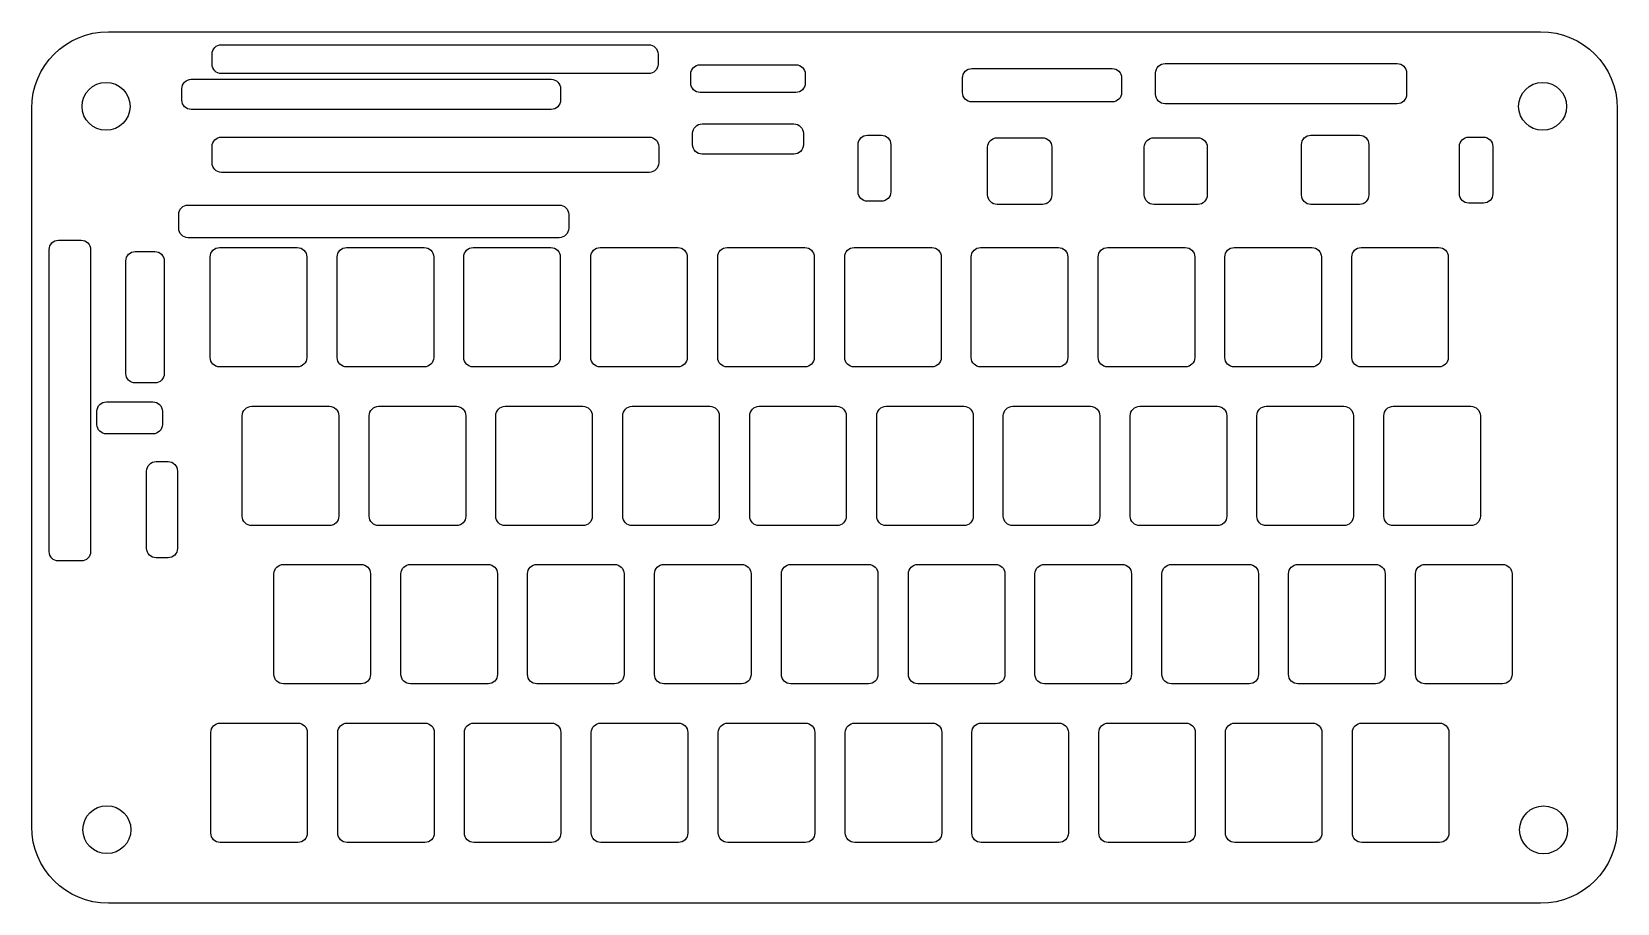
# Model space of a CAD drawing. Extents: x 48 to 175, y 212 to 282.
import ezdxf

# ---------------------------------------------------------------- set-up
doc = ezdxf.new("R2010")
doc.units = 0
doc.layers.add('Top_inner', color=7, linetype='CONTINUOUS')

msp = doc.modelspace()

# ---------------------------------------------------------------- linework, layer by layer
at = {"layer": 'Top_inner', "color": 4}
for p, q in [((54.184446, 281.549384), (168.933752, 281.549384)), ((54.184446, 281.549384), (54.184446, 281.549384)), ((62.492063, 278.944853), (62.492063, 279.754367)), ((63.246435, 280.508737), (97.469043, 280.508737)), ((63.246435, 280.508737), (63.246435, 280.508737)), ((98.223411, 279.754367), (98.223411, 278.944853)), ((101.598422, 278.896038), (109.261904, 278.896038)), ((101.598422, 278.896038), (101.598422, 278.896038)), ((123.369849, 278.593658), (134.611505, 278.593658)), ((123.369849, 278.593658), (123.369849, 278.593658)), ((138.0873, 276.525805), (138.0873, 278.242462)), ((138.841669, 278.996832), (157.441262, 278.996832)), ((138.841669, 278.996832), (138.841669, 278.996832)), ((158.195634, 278.242462), (158.195634, 276.525805)), ((60.073018, 276.072235), (60.073018, 276.982542)), ((60.827387, 277.736912), (89.657535, 277.736912)), ((60.827387, 277.736912), (60.827387, 277.736912)), ((97.469043, 278.190483), (63.246435, 278.190483)), ((90.411907, 276.982542), (90.411907, 276.072235)), ((100.844051, 277.432948), (100.844051, 278.141668)), ((110.016273, 278.141668), (110.016273, 277.432948)), ((122.615477, 276.676996), (122.615477, 277.839288)), ((135.365874, 277.839288), (135.365874, 276.676996)), ((109.261904, 276.678578), (101.598422, 276.678578)), ((134.611505, 275.922626), (123.369849, 275.922626)), ((157.441262, 275.771435), (138.841669, 275.771435)), ((48.042446, 217.837276), (48.042446, 275.407384)), ((55.921576, 275.567439), (55.921576, 275.567439)), ((89.657535, 275.317865), (60.827387, 275.317865)), ((171.015327, 275.567439), (171.015327, 275.567439)), ((175.075751, 275.407384), (175.075751, 217.837276)), ((100.99524, 272.494059), (100.99524, 273.404367)), ((101.749609, 274.158737), (109.110709, 274.158737)), ((101.749609, 274.158737), (101.749609, 274.158737)), ((109.865081, 273.404367), (109.865081, 272.494059)), ((115.003978, 273.251594), (116.115871, 273.251594)), ((115.003978, 273.251594), (115.003978, 273.251594)), ((150.533738, 273.251594), (154.417457, 273.251594)), ((150.533738, 273.251594), (150.533738, 273.251594)), ((62.492063, 271.032552), (62.492063, 272.346034)), ((63.246435, 273.100404), (97.519439, 273.100404)), ((63.246435, 273.100404), (63.246435, 273.100404)), ((98.273811, 272.346034), (98.273811, 271.032552)), ((114.249606, 268.714298), (114.249606, 272.497224)), ((116.870243, 272.497224), (116.870243, 268.714298)), ((124.631351, 268.462313), (124.631351, 272.295636)), ((125.38572, 273.050006), (129.017457, 273.050006)), ((125.38572, 273.050006), (125.38572, 273.050006)), ((129.771826, 272.295636), (129.771826, 268.462313)), ((137.180162, 268.462313), (137.180162, 272.295636)), ((137.934533, 273.050006), (141.465475, 273.050006)), ((137.934533, 273.050006), (137.934533, 273.050006)), ((142.219847, 272.295636), (142.219847, 268.462313)), ((149.779366, 268.462313), (149.779366, 272.497224)), ((155.171829, 272.497224), (155.171829, 268.462313)), ((162.428967, 268.563108), (162.428967, 272.346034)), ((163.183336, 273.100404), (164.345628, 273.100404)), ((163.183336, 273.100404), (163.183336, 273.100404)), ((165.099997, 272.346034), (165.099997, 268.563108)), ((109.110709, 271.73969), (101.749609, 271.73969)), ((97.519439, 270.278181), (63.246435, 270.278181)), ((59.82103, 265.791282), (59.82103, 266.903176)), ((60.575399, 267.657547), (90.312692, 267.657547)), ((60.575399, 267.657547), (60.575399, 267.657547)), ((91.067063, 266.903176), (91.067063, 265.791282)), ((116.115871, 267.959926), (115.003978, 267.959926)), ((129.017457, 267.707944), (125.38572, 267.707944)), ((141.465475, 267.707944), (137.934533, 267.707944)), ((154.417457, 267.707944), (150.533738, 267.707944)), ((164.345628, 267.808737), (163.183336, 267.808737)), ((50.193657, 264.835325), (52.011106, 264.835325)), ((50.193657, 264.835325), (50.193657, 264.835325)), ((90.312692, 265.036911), (60.575399, 265.036911)), ((63.099764, 264.250211), (69.323373, 264.250211)), ((63.099764, 264.250211), (63.099764, 264.250211)), ((73.273818, 264.250211), (79.497431, 264.250211)), ((73.273818, 264.250211), (73.273818, 264.250211)), ((83.412245, 264.250211), (89.635855, 264.250211)), ((83.412245, 264.250211), (83.412245, 264.250211)), ((93.5863, 264.250211), (99.809912, 264.250211)), ((93.5863, 264.250211), (93.5863, 264.250211)), ((103.758204, 264.250211), (109.981814, 264.250211)), ((103.758204, 264.250211), (103.758204, 264.250211)), ((113.932259, 264.250211), (120.155871, 264.250211)), ((113.932259, 264.250211), (113.932259, 264.250211)), ((124.070686, 264.250211), (130.294295, 264.250211)), ((124.070686, 264.250211), (124.070686, 264.250211)), ((134.24474, 264.250211), (140.46835, 264.250211)), ((134.24474, 264.250211), (134.24474, 264.250211)), ((144.386594, 264.250211), (150.610203, 264.250211)), ((144.386594, 264.250211), (144.386594, 264.250211)), ((154.56064, 264.250211), (160.784252, 264.250211)), ((154.56064, 264.250211), (154.56064, 264.250211)), ((49.439285, 239.887315), (49.439285, 264.080954)), ((52.765477, 264.080954), (52.765477, 239.887315)), ((55.587697, 254.149616), (55.587697, 263.173812)), ((56.342066, 263.928181), (57.907532, 263.928181)), ((56.342066, 263.928181), (56.342066, 263.928181)), ((58.661904, 263.173812), (58.661904, 254.149616)), ((62.345392, 255.436981), (62.345392, 263.495842)), ((70.077745, 263.495842), (70.077745, 255.436981)), ((72.51945, 255.436981), (72.51945, 263.495842)), ((80.2518, 263.495842), (80.2518, 255.436981)), ((82.657874, 255.436981), (82.657874, 263.495842)), ((90.390224, 263.495842), (90.390224, 255.436981)), ((92.831931, 255.436981), (92.831931, 263.495842)), ((100.564281, 263.495842), (100.564281, 255.436981)), ((103.003833, 255.436981), (103.003833, 263.495842)), ((110.736182, 263.495842), (110.736182, 255.436981)), ((113.17789, 255.436981), (113.17789, 263.495842)), ((120.91024, 263.495842), (120.91024, 255.436981)), ((123.316314, 255.436981), (123.316314, 263.495842)), ((131.048664, 263.495842), (131.048664, 255.436981)), ((133.490372, 255.436981), (133.490372, 263.495842)), ((141.222722, 263.495842), (141.222722, 255.436981)), ((143.632222, 255.436981), (143.632222, 263.495842)), ((151.364575, 263.495842), (151.364575, 255.436981)), ((153.806271, 255.436981), (153.806271, 263.495842)), ((161.538621, 263.495842), (161.538621, 255.436981)), ((69.323373, 254.682612), (63.099764, 254.682612)), ((79.497431, 254.682612), (73.273818, 254.682612)), ((89.635855, 254.682612), (83.412245, 254.682612)), ((99.809912, 254.682612), (93.5863, 254.682612)), ((109.981814, 254.682612), (103.758204, 254.682612)), ((120.155871, 254.682612), (113.932259, 254.682612)), ((130.294295, 254.682612), (124.070686, 254.682612)), ((140.46835, 254.682612), (134.24474, 254.682612)), ((150.610203, 254.682612), (144.386594, 254.682612)), ((160.784252, 254.682612), (154.56064, 254.682612)), ((57.907532, 253.395244), (56.342066, 253.395244)), ((54.023813, 251.88334), (57.756343, 251.88334)), ((54.023813, 251.88334), (54.023813, 251.88334)), ((65.66555, 251.528181), (71.88916, 251.528181)), ((65.66555, 251.528181), (65.66555, 251.528181)), ((75.839605, 251.528181), (82.063217, 251.528181)), ((75.839605, 251.528181), (75.839605, 251.528181)), ((85.978032, 251.528181), (92.201642, 251.528181)), ((85.978032, 251.528181), (85.978032, 251.528181)), ((96.152087, 251.528181), (102.375696, 251.528181)), ((96.152087, 251.528181), (96.152087, 251.528181)), ((106.323991, 251.528181), (112.5476, 251.528181)), ((106.323991, 251.528181), (106.323991, 251.528181)), ((116.498045, 251.528181), (122.721655, 251.528181)), ((116.498045, 251.528181), (116.498045, 251.528181)), ((126.636472, 251.528181), (132.860082, 251.528181)), ((126.636472, 251.528181), (126.636472, 251.528181)), ((136.810527, 251.528181), (143.034137, 251.528181)), ((136.810527, 251.528181), (136.810527, 251.528181)), ((146.952389, 251.528181), (153.175998, 251.528181)), ((146.952389, 251.528181), (146.952389, 251.528181)), ((157.126426, 251.528181), (163.350039, 251.528181)), ((157.126426, 251.528181), (157.126426, 251.528181)), ((53.269444, 250.067472), (53.269444, 251.128969)), ((58.510715, 251.128969), (58.510715, 250.067472)), ((64.911179, 242.714951), (64.911179, 250.773809)), ((72.643532, 250.773809), (72.643532, 242.714951)), ((75.085236, 242.714951), (75.085236, 250.773809)), ((82.817586, 250.773809), (82.817586, 242.714951)), ((85.22366, 242.714951), (85.22366, 250.773809)), ((92.95601, 250.773809), (92.95601, 242.714951)), ((95.397718, 242.714951), (95.397718, 250.773809)), ((103.130068, 250.773809), (103.130068, 242.714951)), ((105.569619, 242.714951), (105.569619, 250.773809)), ((113.301969, 250.773809), (113.301969, 242.714951)), ((115.743677, 242.714951), (115.743677, 250.773809)), ((123.476027, 250.773809), (123.476027, 242.714951)), ((125.882101, 242.714951), (125.882101, 250.773809)), ((133.614451, 250.773809), (133.614451, 242.714951)), ((136.056158, 242.714951), (136.056158, 250.773809)), ((143.788508, 250.773809), (143.788508, 242.714951)), ((146.19802, 242.714951), (146.19802, 250.773809)), ((153.93037, 250.773809), (153.93037, 242.714951)), ((156.372058, 242.714951), (156.372058, 250.773809)), ((164.104407, 250.773809), (164.104407, 242.714951)), ((57.756343, 249.3131), (54.023813, 249.3131)), ((58.005164, 247.095644), (58.965869, 247.095644)), ((58.005164, 247.095644), (58.005164, 247.095644)), ((57.250796, 240.139298), (57.250796, 246.341272)), ((59.72024, 246.341272), (59.72024, 240.139298)), ((71.88916, 241.960579), (65.66555, 241.960579)), ((82.063217, 241.960579), (75.839605, 241.960579)), ((92.201642, 241.960579), (85.978032, 241.960579)), ((102.375696, 241.960579), (96.152087, 241.960579)), ((112.5476, 241.960579), (106.323991, 241.960579)), ((122.721655, 241.960579), (116.498045, 241.960579)), ((132.860082, 241.960579), (126.636472, 241.960579)), ((143.034137, 241.960579), (136.810527, 241.960579)), ((153.175998, 241.960579), (146.952389, 241.960579)), ((163.350039, 241.960579), (157.126426, 241.960579)), ((52.011106, 239.132944), (50.193657, 239.132944)), ((58.965869, 239.384929), (58.005164, 239.384929)), ((68.206264, 238.85211), (74.429874, 238.85211)), ((68.206264, 238.85211), (68.206264, 238.85211)), ((78.380322, 238.85211), (84.603931, 238.85211)), ((78.380322, 238.85211), (78.380322, 238.85211)), ((88.518746, 238.85211), (94.742356, 238.85211)), ((88.518746, 238.85211), (88.518746, 238.85211)), ((98.692801, 238.85211), (104.916413, 238.85211)), ((98.692801, 238.85211), (98.692801, 238.85211)), ((108.864705, 238.85211), (115.088314, 238.85211)), ((108.864705, 238.85211), (108.864705, 238.85211)), ((119.038759, 238.85211), (125.262372, 238.85211)), ((119.038759, 238.85211), (119.038759, 238.85211)), ((129.177186, 238.85211), (135.400796, 238.85211)), ((129.177186, 238.85211), (129.177186, 238.85211)), ((139.351241, 238.85211), (145.574853, 238.85211)), ((139.351241, 238.85211), (139.351241, 238.85211)), ((149.493111, 238.85211), (155.716724, 238.85211)), ((149.493111, 238.85211), (149.493111, 238.85211)), ((159.667152, 238.85211), (165.890761, 238.85211)), ((159.667152, 238.85211), (159.667152, 238.85211)), ((67.451896, 230.03888), (67.451896, 238.097741)), ((75.184246, 238.097741), (75.184246, 230.03888)), ((77.62595, 230.03888), (77.62595, 238.097741)), ((85.3583, 238.097741), (85.3583, 230.03888)), ((87.764377, 230.03888), (87.764377, 238.097741)), ((95.496727, 238.097741), (95.496727, 230.03888)), ((97.938432, 230.03888), (97.938432, 238.097741)), ((105.670782, 238.097741), (105.670782, 230.03888)), ((108.110336, 230.03888), (108.110336, 238.097741)), ((115.842686, 238.097741), (115.842686, 230.03888)), ((118.284391, 230.03888), (118.284391, 238.097741)), ((126.016741, 238.097741), (126.016741, 230.03888)), ((128.422815, 230.03888), (128.422815, 238.097741)), ((136.155168, 238.097741), (136.155168, 230.03888)), ((138.596872, 230.03888), (138.596872, 238.097741)), ((146.329222, 238.097741), (146.329222, 230.03888)), ((148.738742, 230.03888), (148.738742, 238.097741)), ((156.471092, 238.097741), (156.471092, 230.03888)), ((158.91278, 230.03888), (158.91278, 238.097741)), ((166.64513, 238.097741), (166.64513, 230.03888)), ((74.429874, 229.284509), (68.206264, 229.284509)), ((84.603931, 229.284509), (78.380322, 229.284509)), ((94.742356, 229.284509), (88.518746, 229.284509)), ((104.916413, 229.284509), (98.692801, 229.284509)), ((115.088314, 229.284509), (108.864705, 229.284509)), ((125.262372, 229.284509), (119.038759, 229.284509)), ((135.400796, 229.284509), (129.177186, 229.284509)), ((145.574853, 229.284509), (139.351241, 229.284509)), ((155.716724, 229.284509), (149.493111, 229.284509)), ((165.890761, 229.284509), (159.667152, 229.284509)), ((63.145964, 226.13899), (69.369573, 226.13899)), ((63.145964, 226.13899), (63.145964, 226.13899)), ((73.320018, 226.13899), (79.543628, 226.13899)), ((73.320018, 226.13899), (73.320018, 226.13899)), ((83.458442, 226.13899), (89.682055, 226.13899)), ((83.458442, 226.13899), (83.458442, 226.13899)), ((93.6325, 226.13899), (99.856109, 226.13899)), ((93.6325, 226.13899), (93.6325, 226.13899)), ((103.804401, 226.13899), (110.028014, 226.13899)), ((103.804401, 226.13899), (103.804401, 226.13899)), ((113.978459, 226.13899), (120.202068, 226.13899)), ((113.978459, 226.13899), (113.978459, 226.13899)), ((124.116883, 226.13899), (130.340492, 226.13899)), ((124.116883, 226.13899), (124.116883, 226.13899)), ((134.29094, 226.13899), (140.51455, 226.13899)), ((134.29094, 226.13899), (134.29094, 226.13899)), ((144.43281, 226.13899), (150.65642, 226.13899)), ((144.43281, 226.13899), (144.43281, 226.13899)), ((154.606856, 226.13899), (160.830466, 226.13899)), ((154.606856, 226.13899), (154.606856, 226.13899)), ((62.391592, 217.32576), (62.391592, 225.384618)), ((70.123942, 225.384618), (70.123942, 217.32576)), ((72.565649, 217.32576), (72.565649, 225.384618)), ((80.297999, 225.384618), (80.297999, 217.32576)), ((82.704074, 217.32576), (82.704074, 225.384618)), ((90.436423, 225.384618), (90.436423, 217.32576)), ((92.878128, 217.32576), (92.878128, 225.384618)), ((100.610481, 225.384618), (100.610481, 217.32576)), ((103.050032, 217.32576), (103.050032, 225.384618)), ((110.782382, 225.384618), (110.782382, 217.32576)), ((113.224087, 217.32576), (113.224087, 225.384618)), ((120.95644, 225.384618), (120.95644, 217.32576)), ((123.362514, 217.32576), (123.362514, 225.384618)), ((131.094864, 225.384618), (131.094864, 217.32576)), ((133.536569, 217.32576), (133.536569, 225.384618)), ((141.268918, 225.384618), (141.268918, 217.32576)), ((143.678439, 217.32576), (143.678439, 225.384618)), ((151.410789, 225.384618), (151.410789, 217.32576)), ((153.852488, 217.32576), (153.852488, 225.384618)), ((161.584838, 225.384618), (161.584838, 217.32576)), ((55.984572, 217.594602), (55.984572, 217.594602)), ((171.097222, 217.582001), (171.097222, 217.582001)), ((69.369573, 216.571388), (63.145964, 216.571388)), ((79.543628, 216.571388), (73.320018, 216.571388)), ((89.682055, 216.571388), (83.458442, 216.571388)), ((99.856109, 216.571388), (93.6325, 216.571388)), ((110.028014, 216.571388), (103.804401, 216.571388)), ((120.202068, 216.571388), (113.978459, 216.571388)), ((130.340492, 216.571388), (124.116883, 216.571388)), ((140.51455, 216.571388), (134.29094, 216.571388)), ((150.65642, 216.571388), (144.43281, 216.571388)), ((160.830466, 216.571388), (154.606856, 216.571388)), ((168.933752, 211.695277), (54.184446, 211.695277))]:
    msp.add_line(p, q, dxfattribs=at)
for points in [[(48.042446, 275.407384), (48.042446, 278.810052), (50.78178, 281.549384), (54.184446, 281.549384)], [(168.933752, 281.549384), (172.33642, 281.549384), (175.075751, 278.810052), (175.075751, 275.407384)], [(62.492063, 279.754367), (62.492063, 280.172288), (62.828514, 280.508737), (63.246435, 280.508737)], [(97.469043, 280.508737), (97.886963, 280.508737), (98.223411, 280.172288), (98.223411, 279.754367)], [(63.246435, 278.190483), (62.828514, 278.190483), (62.492063, 278.526932), (62.492063, 278.944853)], [(98.223411, 278.944853), (98.223411, 278.526932), (97.886963, 278.190483), (97.469043, 278.190483)], [(100.844051, 278.141668), (100.844051, 278.559589), (101.180499, 278.896038), (101.598422, 278.896038)], [(109.261904, 278.896038), (109.679825, 278.896038), (110.016273, 278.559589), (110.016273, 278.141668)], [(122.615477, 277.839288), (122.615477, 278.257209), (122.951929, 278.593658), (123.369849, 278.593658)], [(134.611505, 278.593658), (135.029425, 278.593658), (135.365874, 278.257209), (135.365874, 277.839288)], [(138.0873, 278.242462), (138.0873, 278.660383), (138.423749, 278.996832), (138.841669, 278.996832)], [(157.441262, 278.996832), (157.859182, 278.996832), (158.195634, 278.660383), (158.195634, 278.242462)], [(52.078819, 275.567439), (52.078819, 276.628587), (52.939049, 277.488818), (54.000199, 277.488818)], [(54.000199, 277.488818), (55.061346, 277.488818), (55.921576, 276.628587), (55.921576, 275.567439)], [(60.073018, 276.982542), (60.073018, 277.400463), (60.409466, 277.736912), (60.827387, 277.736912)], [(89.657535, 277.736912), (90.075458, 277.736912), (90.411907, 277.400463), (90.411907, 276.982542)], [(101.598422, 276.678578), (101.180499, 276.678578), (100.844051, 277.015027), (100.844051, 277.432948)], [(110.016273, 277.432948), (110.016273, 277.015027), (109.679825, 276.678578), (109.261904, 276.678578)], [(167.172569, 275.567439), (167.172569, 276.628587), (168.0328, 277.488818), (169.09395, 277.488818)], [(169.09395, 277.488818), (170.155097, 277.488818), (171.015327, 276.628587), (171.015327, 275.567439)], [(60.827387, 275.317865), (60.409466, 275.317865), (60.073018, 275.654314), (60.073018, 276.072235)], [(90.411907, 276.072235), (90.411907, 275.654314), (90.075458, 275.317865), (89.657535, 275.317865)], [(123.369849, 275.922626), (122.951929, 275.922626), (122.615477, 276.259075), (122.615477, 276.676996)], [(135.365874, 276.676996), (135.365874, 276.259075), (135.029425, 275.922626), (134.611505, 275.922626)], [(138.841669, 275.771435), (138.423749, 275.771435), (138.0873, 276.107884), (138.0873, 276.525805)], [(158.195634, 276.525805), (158.195634, 276.107884), (157.859182, 275.771435), (157.441262, 275.771435)], [(54.000199, 273.64606), (52.939049, 273.64606), (52.078819, 274.50629), (52.078819, 275.567439)], [(55.921576, 275.567439), (55.921576, 274.50629), (55.061346, 273.64606), (54.000199, 273.64606)], [(169.09395, 273.64606), (168.0328, 273.64606), (167.172569, 274.50629), (167.172569, 275.567439)], [(171.015327, 275.567439), (171.015327, 274.50629), (170.155097, 273.64606), (169.09395, 273.64606)], [(100.99524, 273.404367), (100.99524, 273.822288), (101.331689, 274.158737), (101.749609, 274.158737)], [(109.110709, 274.158737), (109.528633, 274.158737), (109.865081, 273.822288), (109.865081, 273.404367)], [(114.249606, 272.497224), (114.249606, 272.915145), (114.586055, 273.251594), (115.003978, 273.251594)], [(116.115871, 273.251594), (116.533792, 273.251594), (116.870243, 272.915145), (116.870243, 272.497224)], [(149.779366, 272.497224), (149.779366, 272.915145), (150.115818, 273.251594), (150.533738, 273.251594)], [(154.417457, 273.251594), (154.83538, 273.251594), (155.171829, 272.915145), (155.171829, 272.497224)], [(62.492063, 272.346034), (62.492063, 272.763955), (62.828514, 273.100404), (63.246435, 273.100404)], [(97.519439, 273.100404), (97.93736, 273.100404), (98.273811, 272.763955), (98.273811, 272.346034)], [(101.749609, 271.73969), (101.331689, 271.73969), (100.99524, 272.076139), (100.99524, 272.494059)], [(109.865081, 272.494059), (109.865081, 272.076139), (109.528633, 271.73969), (109.110709, 271.73969)], [(124.631351, 272.295636), (124.631351, 272.713557), (124.9678, 273.050006), (125.38572, 273.050006)], [(129.017457, 273.050006), (129.435377, 273.050006), (129.771826, 272.713557), (129.771826, 272.295636)], [(137.180162, 272.295636), (137.180162, 272.713557), (137.51661, 273.050006), (137.934533, 273.050006)], [(141.465475, 273.050006), (141.883395, 273.050006), (142.219847, 272.713557), (142.219847, 272.295636)], [(162.428967, 272.346034), (162.428967, 272.763955), (162.765415, 273.100404), (163.183336, 273.100404)], [(164.345628, 273.100404), (164.763549, 273.100404), (165.099997, 272.763955), (165.099997, 272.346034)], [(63.246435, 270.278181), (62.828514, 270.278181), (62.492063, 270.61463), (62.492063, 271.032552)], [(98.273811, 271.032552), (98.273811, 270.61463), (97.93736, 270.278181), (97.519439, 270.278181)], [(115.003978, 267.959926), (114.586055, 267.959926), (114.249606, 268.296377), (114.249606, 268.714298)], [(116.870243, 268.714298), (116.870243, 268.296377), (116.533792, 267.959926), (116.115871, 267.959926)], [(125.38572, 267.707944), (124.9678, 267.707944), (124.631351, 268.044392), (124.631351, 268.462313)], [(129.771826, 268.462313), (129.771826, 268.044392), (129.435377, 267.707944), (129.017457, 267.707944)], [(137.934533, 267.707944), (137.51661, 267.707944), (137.180162, 268.044392), (137.180162, 268.462313)], [(142.219847, 268.462313), (142.219847, 268.044392), (141.883395, 267.707944), (141.465475, 267.707944)], [(150.533738, 267.707944), (150.115818, 267.707944), (149.779366, 268.044392), (149.779366, 268.462313)], [(155.171829, 268.462313), (155.171829, 268.044392), (154.83538, 267.707944), (154.417457, 267.707944)], [(163.183336, 267.808737), (162.765415, 267.808737), (162.428967, 268.145185), (162.428967, 268.563108)], [(165.099997, 268.563108), (165.099997, 268.145185), (164.763549, 267.808737), (164.345628, 267.808737)], [(59.82103, 266.903176), (59.82103, 267.321099), (60.157479, 267.657547), (60.575399, 267.657547)], [(90.312692, 267.657547), (90.730612, 267.657547), (91.067063, 267.321099), (91.067063, 266.903176)], [(60.575399, 265.036911), (60.157479, 265.036911), (59.82103, 265.373362), (59.82103, 265.791282)], [(91.067063, 265.791282), (91.067063, 265.373362), (90.730612, 265.036911), (90.312692, 265.036911)], [(49.439285, 264.080954), (49.439285, 264.498877), (49.775737, 264.835325), (50.193657, 264.835325)], [(52.011106, 264.835325), (52.429029, 264.835325), (52.765477, 264.498877), (52.765477, 264.080954)], [(62.345392, 263.495842), (62.345392, 263.913762), (62.681843, 264.250211), (63.099764, 264.250211)], [(69.323373, 264.250211), (69.741294, 264.250211), (70.077745, 263.913762), (70.077745, 263.495842)], [(72.51945, 263.495842), (72.51945, 263.913762), (72.855898, 264.250211), (73.273818, 264.250211)], [(79.497431, 264.250211), (79.915351, 264.250211), (80.2518, 263.913762), (80.2518, 263.495842)], [(82.657874, 263.495842), (82.657874, 263.913762), (82.994322, 264.250211), (83.412245, 264.250211)], [(89.635855, 264.250211), (90.053775, 264.250211), (90.390224, 263.913762), (90.390224, 263.495842)], [(92.831931, 263.495842), (92.831931, 263.913762), (93.16838, 264.250211), (93.5863, 264.250211)], [(99.809912, 264.250211), (100.227833, 264.250211), (100.564281, 263.913762), (100.564281, 263.495842)], [(103.003833, 263.495842), (103.003833, 263.913762), (103.340281, 264.250211), (103.758204, 264.250211)], [(109.981814, 264.250211), (110.399734, 264.250211), (110.736182, 263.913762), (110.736182, 263.495842)], [(113.17789, 263.495842), (113.17789, 263.913762), (113.514338, 264.250211), (113.932259, 264.250211)], [(120.155871, 264.250211), (120.573792, 264.250211), (120.91024, 263.913762), (120.91024, 263.495842)], [(123.316314, 263.495842), (123.316314, 263.913762), (123.652763, 264.250211), (124.070686, 264.250211)], [(130.294295, 264.250211), (130.712216, 264.250211), (131.048664, 263.913762), (131.048664, 263.495842)], [(133.490372, 263.495842), (133.490372, 263.913762), (133.82682, 264.250211), (134.24474, 264.250211)], [(140.46835, 264.250211), (140.886273, 264.250211), (141.222722, 263.913762), (141.222722, 263.495842)], [(143.632222, 263.495842), (143.632222, 263.913762), (143.968673, 264.250211), (144.386594, 264.250211)], [(150.610203, 264.250211), (151.028126, 264.250211), (151.364575, 263.913762), (151.364575, 263.495842)], [(153.806271, 263.495842), (153.806271, 263.913762), (154.142719, 264.250211), (154.56064, 264.250211)], [(160.784252, 264.250211), (161.202172, 264.250211), (161.538621, 263.913762), (161.538621, 263.495842)], [(55.587697, 263.173812), (55.587697, 263.591733), (55.924145, 263.928181), (56.342066, 263.928181)], [(57.907532, 263.928181), (58.325453, 263.928181), (58.661904, 263.591733), (58.661904, 263.173812)], [(63.099764, 254.682612), (62.681843, 254.682612), (62.345392, 255.019061), (62.345392, 255.436981)], [(70.077745, 255.436981), (70.077745, 255.019061), (69.741294, 254.682612), (69.323373, 254.682612)], [(73.273818, 254.682612), (72.855898, 254.682612), (72.51945, 255.019061), (72.51945, 255.436981)], [(80.2518, 255.436981), (80.2518, 255.019061), (79.915351, 254.682612), (79.497431, 254.682612)], [(83.412245, 254.682612), (82.994322, 254.682612), (82.657874, 255.019061), (82.657874, 255.436981)], [(90.390224, 255.436981), (90.390224, 255.019061), (90.053775, 254.682612), (89.635855, 254.682612)], [(93.5863, 254.682612), (93.16838, 254.682612), (92.831931, 255.019061), (92.831931, 255.436981)], [(100.564281, 255.436981), (100.564281, 255.019061), (100.227833, 254.682612), (99.809912, 254.682612)], [(103.758204, 254.682612), (103.340281, 254.682612), (103.003833, 255.019061), (103.003833, 255.436981)], [(110.736182, 255.436981), (110.736182, 255.019061), (110.399734, 254.682612), (109.981814, 254.682612)], [(113.932259, 254.682612), (113.514338, 254.682612), (113.17789, 255.019061), (113.17789, 255.436981)], [(120.91024, 255.436981), (120.91024, 255.019061), (120.573792, 254.682612), (120.155871, 254.682612)], [(124.070686, 254.682612), (123.652763, 254.682612), (123.316314, 255.019061), (123.316314, 255.436981)], [(131.048664, 255.436981), (131.048664, 255.019061), (130.712216, 254.682612), (130.294295, 254.682612)], [(134.24474, 254.682612), (133.82682, 254.682612), (133.490372, 255.019061), (133.490372, 255.436981)], [(141.222722, 255.436981), (141.222722, 255.019061), (140.886273, 254.682612), (140.46835, 254.682612)], [(144.386594, 254.682612), (143.968673, 254.682612), (143.632222, 255.019061), (143.632222, 255.436981)], [(151.364575, 255.436981), (151.364575, 255.019061), (151.028126, 254.682612), (150.610203, 254.682612)], [(154.56064, 254.682612), (154.142719, 254.682612), (153.806271, 255.019061), (153.806271, 255.436981)], [(161.538621, 255.436981), (161.538621, 255.019061), (161.202172, 254.682612), (160.784252, 254.682612)], [(56.342066, 253.395244), (55.924145, 253.395244), (55.587697, 253.731693), (55.587697, 254.149616)], [(58.661904, 254.149616), (58.661904, 253.731693), (58.325453, 253.395244), (57.907532, 253.395244)], [(53.269444, 251.128969), (53.269444, 251.546892), (53.605893, 251.88334), (54.023813, 251.88334)], [(57.756343, 251.88334), (58.174266, 251.88334), (58.510715, 251.546892), (58.510715, 251.128969)], [(64.911179, 250.773809), (64.911179, 251.191732), (65.24763, 251.528181), (65.66555, 251.528181)], [(71.88916, 251.528181), (72.30708, 251.528181), (72.643532, 251.191732), (72.643532, 250.773809)], [(75.085236, 250.773809), (75.085236, 251.191732), (75.421685, 251.528181), (75.839605, 251.528181)], [(82.063217, 251.528181), (82.481138, 251.528181), (82.817586, 251.191732), (82.817586, 250.773809)], [(85.22366, 250.773809), (85.22366, 251.191732), (85.560109, 251.528181), (85.978032, 251.528181)], [(92.201642, 251.528181), (92.619562, 251.528181), (92.95601, 251.191732), (92.95601, 250.773809)], [(95.397718, 250.773809), (95.397718, 251.191732), (95.734166, 251.528181), (96.152087, 251.528181)], [(102.375696, 251.528181), (102.793619, 251.528181), (103.130068, 251.191732), (103.130068, 250.773809)], [(105.569619, 250.773809), (105.569619, 251.191732), (105.906068, 251.528181), (106.323991, 251.528181)], [(112.5476, 251.528181), (112.965521, 251.528181), (113.301969, 251.191732), (113.301969, 250.773809)], [(115.743677, 250.773809), (115.743677, 251.191732), (116.080125, 251.528181), (116.498045, 251.528181)], [(122.721655, 251.528181), (123.139578, 251.528181), (123.476027, 251.191732), (123.476027, 250.773809)], [(125.882101, 250.773809), (125.882101, 251.191732), (126.218549, 251.528181), (126.636472, 251.528181)], [(132.860082, 251.528181), (133.278002, 251.528181), (133.614451, 251.191732), (133.614451, 250.773809)], [(136.056158, 250.773809), (136.056158, 251.191732), (136.392607, 251.528181), (136.810527, 251.528181)], [(143.034137, 251.528181), (143.45206, 251.528181), (143.788508, 251.191732), (143.788508, 250.773809)], [(146.19802, 250.773809), (146.19802, 251.191732), (146.534468, 251.528181), (146.952389, 251.528181)], [(153.175998, 251.528181), (153.593921, 251.528181), (153.93037, 251.191732), (153.93037, 250.773809)], [(156.372058, 250.773809), (156.372058, 251.191732), (156.708506, 251.528181), (157.126426, 251.528181)], [(163.350039, 251.528181), (163.767959, 251.528181), (164.104407, 251.191732), (164.104407, 250.773809)], [(54.023813, 249.3131), (53.605893, 249.3131), (53.269444, 249.649551), (53.269444, 250.067472)], [(58.510715, 250.067472), (58.510715, 249.649551), (58.174266, 249.3131), (57.756343, 249.3131)], [(57.250796, 246.341272), (57.250796, 246.759195), (57.587244, 247.095644), (58.005164, 247.095644)], [(58.965869, 247.095644), (59.383792, 247.095644), (59.72024, 246.759195), (59.72024, 246.341272)], [(65.66555, 241.960579), (65.24763, 241.960579), (64.911179, 242.297028), (64.911179, 242.714951)], [(72.643532, 242.714951), (72.643532, 242.297028), (72.30708, 241.960579), (71.88916, 241.960579)], [(75.839605, 241.960579), (75.421685, 241.960579), (75.085236, 242.297028), (75.085236, 242.714951)], [(82.817586, 242.714951), (82.817586, 242.297028), (82.481138, 241.960579), (82.063217, 241.960579)], [(85.978032, 241.960579), (85.560109, 241.960579), (85.22366, 242.297028), (85.22366, 242.714951)], [(92.95601, 242.714951), (92.95601, 242.297028), (92.619562, 241.960579), (92.201642, 241.960579)], [(96.152087, 241.960579), (95.734166, 241.960579), (95.397718, 242.297028), (95.397718, 242.714951)], [(103.130068, 242.714951), (103.130068, 242.297028), (102.793619, 241.960579), (102.375696, 241.960579)], [(106.323991, 241.960579), (105.906068, 241.960579), (105.569619, 242.297028), (105.569619, 242.714951)], [(113.301969, 242.714951), (113.301969, 242.297028), (112.965521, 241.960579), (112.5476, 241.960579)], [(116.498045, 241.960579), (116.080125, 241.960579), (115.743677, 242.297028), (115.743677, 242.714951)], [(123.476027, 242.714951), (123.476027, 242.297028), (123.139578, 241.960579), (122.721655, 241.960579)], [(126.636472, 241.960579), (126.218549, 241.960579), (125.882101, 242.297028), (125.882101, 242.714951)], [(133.614451, 242.714951), (133.614451, 242.297028), (133.278002, 241.960579), (132.860082, 241.960579)], [(136.810527, 241.960579), (136.392607, 241.960579), (136.056158, 242.297028), (136.056158, 242.714951)], [(143.788508, 242.714951), (143.788508, 242.297028), (143.45206, 241.960579), (143.034137, 241.960579)], [(146.952389, 241.960579), (146.534468, 241.960579), (146.19802, 242.297028), (146.19802, 242.714951)], [(153.93037, 242.714951), (153.93037, 242.297028), (153.593921, 241.960579), (153.175998, 241.960579)], [(157.126426, 241.960579), (156.708506, 241.960579), (156.372058, 242.297028), (156.372058, 242.714951)], [(164.104407, 242.714951), (164.104407, 242.297028), (163.767959, 241.960579), (163.350039, 241.960579)], [(58.005164, 239.384929), (57.587244, 239.384929), (57.250796, 239.721377), (57.250796, 240.139298)], [(59.72024, 240.139298), (59.72024, 239.721377), (59.383792, 239.384929), (58.965869, 239.384929)], [(50.193657, 239.132944), (49.775737, 239.132944), (49.439285, 239.469392), (49.439285, 239.887315)], [(52.765477, 239.887315), (52.765477, 239.469392), (52.429029, 239.132944), (52.011106, 239.132944)], [(67.451896, 238.097741), (67.451896, 238.515662), (67.788344, 238.85211), (68.206264, 238.85211)], [(74.429874, 238.85211), (74.847797, 238.85211), (75.184246, 238.515662), (75.184246, 238.097741)], [(77.62595, 238.097741), (77.62595, 238.515662), (77.962399, 238.85211), (78.380322, 238.85211)], [(84.603931, 238.85211), (85.021852, 238.85211), (85.3583, 238.515662), (85.3583, 238.097741)], [(87.764377, 238.097741), (87.764377, 238.515662), (88.100826, 238.85211), (88.518746, 238.85211)], [(94.742356, 238.85211), (95.160279, 238.85211), (95.496727, 238.515662), (95.496727, 238.097741)], [(97.938432, 238.097741), (97.938432, 238.515662), (98.27488, 238.85211), (98.692801, 238.85211)], [(104.916413, 238.85211), (105.334333, 238.85211), (105.670782, 238.515662), (105.670782, 238.097741)], [(108.110336, 238.097741), (108.110336, 238.515662), (108.446784, 238.85211), (108.864705, 238.85211)], [(115.088314, 238.85211), (115.506238, 238.85211), (115.842686, 238.515662), (115.842686, 238.097741)], [(118.284391, 238.097741), (118.284391, 238.515662), (118.620839, 238.85211), (119.038759, 238.85211)], [(125.262372, 238.85211), (125.680292, 238.85211), (126.016741, 238.515662), (126.016741, 238.097741)], [(128.422815, 238.097741), (128.422815, 238.515662), (128.759266, 238.85211), (129.177186, 238.85211)], [(135.400796, 238.85211), (135.818716, 238.85211), (136.155168, 238.515662), (136.155168, 238.097741)], [(138.596872, 238.097741), (138.596872, 238.515662), (138.933321, 238.85211), (139.351241, 238.85211)], [(145.574853, 238.85211), (145.992774, 238.85211), (146.329222, 238.515662), (146.329222, 238.097741)], [(148.738742, 238.097741), (148.738742, 238.515662), (149.075191, 238.85211), (149.493111, 238.85211)], [(155.716724, 238.85211), (156.134644, 238.85211), (156.471092, 238.515662), (156.471092, 238.097741)], [(158.91278, 238.097741), (158.91278, 238.515662), (159.249229, 238.85211), (159.667152, 238.85211)], [(165.890761, 238.85211), (166.308682, 238.85211), (166.64513, 238.515662), (166.64513, 238.097741)], [(68.206264, 229.284509), (67.788344, 229.284509), (67.451896, 229.62096), (67.451896, 230.03888)], [(75.184246, 230.03888), (75.184246, 229.62096), (74.847797, 229.284509), (74.429874, 229.284509)], [(78.380322, 229.284509), (77.962399, 229.284509), (77.62595, 229.62096), (77.62595, 230.03888)], [(85.3583, 230.03888), (85.3583, 229.62096), (85.021852, 229.284509), (84.603931, 229.284509)], [(88.518746, 229.284509), (88.100826, 229.284509), (87.764377, 229.62096), (87.764377, 230.03888)], [(95.496727, 230.03888), (95.496727, 229.62096), (95.160279, 229.284509), (94.742356, 229.284509)], [(98.692801, 229.284509), (98.27488, 229.284509), (97.938432, 229.62096), (97.938432, 230.03888)], [(105.670782, 230.03888), (105.670782, 229.62096), (105.334333, 229.284509), (104.916413, 229.284509)], [(108.864705, 229.284509), (108.446784, 229.284509), (108.110336, 229.62096), (108.110336, 230.03888)], [(115.842686, 230.03888), (115.842686, 229.62096), (115.506238, 229.284509), (115.088314, 229.284509)], [(119.038759, 229.284509), (118.620839, 229.284509), (118.284391, 229.62096), (118.284391, 230.03888)], [(126.016741, 230.03888), (126.016741, 229.62096), (125.680292, 229.284509), (125.262372, 229.284509)], [(129.177186, 229.284509), (128.759266, 229.284509), (128.422815, 229.62096), (128.422815, 230.03888)], [(136.155168, 230.03888), (136.155168, 229.62096), (135.818716, 229.284509), (135.400796, 229.284509)], [(139.351241, 229.284509), (138.933321, 229.284509), (138.596872, 229.62096), (138.596872, 230.03888)], [(146.329222, 230.03888), (146.329222, 229.62096), (145.992774, 229.284509), (145.574853, 229.284509)], [(149.493111, 229.284509), (149.075191, 229.284509), (148.738742, 229.62096), (148.738742, 230.03888)], [(156.471092, 230.03888), (156.471092, 229.62096), (156.134644, 229.284509), (155.716724, 229.284509)], [(159.667152, 229.284509), (159.249229, 229.284509), (158.91278, 229.62096), (158.91278, 230.03888)], [(166.64513, 230.03888), (166.64513, 229.62096), (166.308682, 229.284509), (165.890761, 229.284509)], [(62.391592, 225.384618), (62.391592, 225.802541), (62.72804, 226.13899), (63.145964, 226.13899)], [(69.369573, 226.13899), (69.787493, 226.13899), (70.123942, 225.802541), (70.123942, 225.384618)], [(72.565649, 225.384618), (72.565649, 225.802541), (72.902098, 226.13899), (73.320018, 226.13899)], [(79.543628, 226.13899), (79.961551, 226.13899), (80.297999, 225.802541), (80.297999, 225.384618)], [(82.704074, 225.384618), (82.704074, 225.802541), (83.040522, 226.13899), (83.458442, 226.13899)], [(89.682055, 226.13899), (90.099975, 226.13899), (90.436423, 225.802541), (90.436423, 225.384618)], [(92.878128, 225.384618), (92.878128, 225.802541), (93.214579, 226.13899), (93.6325, 226.13899)], [(99.856109, 226.13899), (100.27403, 226.13899), (100.610481, 225.802541), (100.610481, 225.384618)], [(103.050032, 225.384618), (103.050032, 225.802541), (103.386481, 226.13899), (103.804401, 226.13899)], [(110.028014, 226.13899), (110.445934, 226.13899), (110.782382, 225.802541), (110.782382, 225.384618)], [(113.224087, 225.384618), (113.224087, 225.802541), (113.560538, 226.13899), (113.978459, 226.13899)], [(120.202068, 226.13899), (120.619988, 226.13899), (120.95644, 225.802541), (120.95644, 225.384618)], [(123.362514, 225.384618), (123.362514, 225.802541), (123.698962, 226.13899), (124.116883, 226.13899)], [(130.340492, 226.13899), (130.758415, 226.13899), (131.094864, 225.802541), (131.094864, 225.384618)], [(133.536569, 225.384618), (133.536569, 225.802541), (133.873017, 226.13899), (134.29094, 226.13899)], [(140.51455, 226.13899), (140.93247, 226.13899), (141.268918, 225.802541), (141.268918, 225.384618)], [(143.678439, 225.384618), (143.678439, 225.802541), (144.014887, 226.13899), (144.43281, 226.13899)], [(150.65642, 226.13899), (151.07434, 226.13899), (151.410789, 225.802541), (151.410789, 225.384618)], [(153.852488, 225.384618), (153.852488, 225.802541), (154.188936, 226.13899), (154.606856, 226.13899)], [(160.830466, 226.13899), (161.248389, 226.13899), (161.584838, 225.802541), (161.584838, 225.384618)], [(52.141815, 217.594602), (52.141815, 218.65575), (53.002045, 219.515981), (54.063195, 219.515981)], [(54.063195, 219.515981), (55.124342, 219.515981), (55.984572, 218.65575), (55.984572, 217.594602)], [(167.254465, 217.582001), (167.254465, 218.643149), (168.114695, 219.50338), (169.175845, 219.50338)], [(169.175845, 219.50338), (170.236992, 219.50338), (171.097222, 218.643149), (171.097222, 217.582001)], [(54.184446, 211.695277), (50.78178, 211.695277), (48.042446, 214.434608), (48.042446, 217.837276)], [(54.063195, 215.673223), (53.002045, 215.673223), (52.141815, 216.533454), (52.141815, 217.594602)], [(55.984572, 217.594602), (55.984572, 216.533454), (55.124342, 215.673223), (54.063195, 215.673223)], [(63.145964, 216.571388), (62.72804, 216.571388), (62.391592, 216.907837), (62.391592, 217.32576)], [(70.123942, 217.32576), (70.123942, 216.907837), (69.787493, 216.571388), (69.369573, 216.571388)], [(73.320018, 216.571388), (72.902098, 216.571388), (72.565649, 216.907837), (72.565649, 217.32576)], [(80.297999, 217.32576), (80.297999, 216.907837), (79.961551, 216.571388), (79.543628, 216.571388)], [(83.458442, 216.571388), (83.040522, 216.571388), (82.704074, 216.907837), (82.704074, 217.32576)], [(90.436423, 217.32576), (90.436423, 216.907837), (90.099975, 216.571388), (89.682055, 216.571388)], [(93.6325, 216.571388), (93.214579, 216.571388), (92.878128, 216.907837), (92.878128, 217.32576)], [(100.610481, 217.32576), (100.610481, 216.907837), (100.27403, 216.571388), (99.856109, 216.571388)], [(103.804401, 216.571388), (103.386481, 216.571388), (103.050032, 216.907837), (103.050032, 217.32576)], [(110.782382, 217.32576), (110.782382, 216.907837), (110.445934, 216.571388), (110.028014, 216.571388)], [(113.978459, 216.571388), (113.560538, 216.571388), (113.224087, 216.907837), (113.224087, 217.32576)], [(120.95644, 217.32576), (120.95644, 216.907837), (120.619988, 216.571388), (120.202068, 216.571388)], [(124.116883, 216.571388), (123.698962, 216.571388), (123.362514, 216.907837), (123.362514, 217.32576)], [(131.094864, 217.32576), (131.094864, 216.907837), (130.758415, 216.571388), (130.340492, 216.571388)], [(134.29094, 216.571388), (133.873017, 216.571388), (133.536569, 216.907837), (133.536569, 217.32576)], [(141.268918, 217.32576), (141.268918, 216.907837), (140.93247, 216.571388), (140.51455, 216.571388)], [(144.43281, 216.571388), (144.014887, 216.571388), (143.678439, 216.907837), (143.678439, 217.32576)], [(151.410789, 217.32576), (151.410789, 216.907837), (151.07434, 216.571388), (150.65642, 216.571388)], [(154.606856, 216.571388), (154.188936, 216.571388), (153.852488, 216.907837), (153.852488, 217.32576)], [(161.584838, 217.32576), (161.584838, 216.907837), (161.248389, 216.571388), (160.830466, 216.571388)], [(169.175845, 215.660622), (168.114695, 215.660622), (167.254465, 216.520853), (167.254465, 217.582001)], [(175.075751, 217.837276), (175.075751, 214.434608), (172.33642, 211.695277), (168.933752, 211.695277)], [(171.097222, 217.582001), (171.097222, 216.520853), (170.236992, 215.660622), (169.175845, 215.660622)]]:
    msp.add_open_spline(points, degree=3, dxfattribs=at)

doc.saveas('drawing.dxf')
